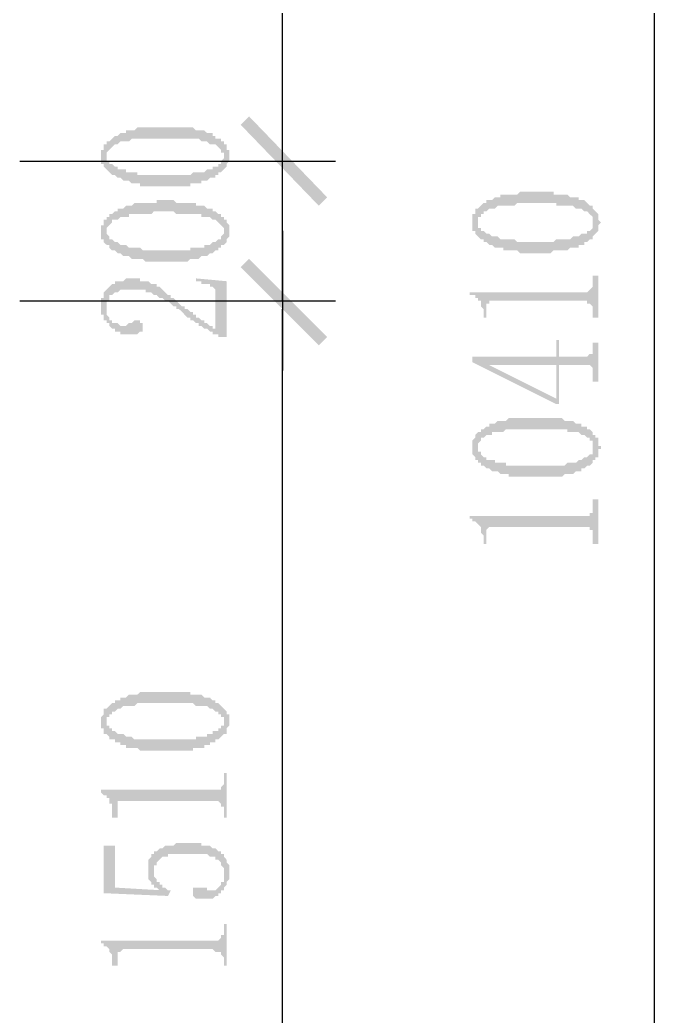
# Model space of a CAD drawing. Header units: inches. Extents: x 11 to 286, y 6 to 196.
# Drawn here: x 193.48 to 203.09, y 99.03 to 114.12 of the extents above; entities that cross this region are included whole.
import ezdxf

# ---------------------------------------------------------------- set-up
doc = ezdxf.new("R2010")
doc.units = ezdxf.units.IN
doc.header["$MEASUREMENT"] = 0
doc.layers.add('PDF_几何图形', color=7, linetype='Continuous')
doc.layers.add('PDF_实体填充', color=7, linetype='Continuous', true_color=0xffffff)

msp = doc.modelspace()

# ---------------------------------------------------------------- hatches: boundary and pattern name
at = {"layer": 'PDF_实体填充', "transparency": 33554559}
h = msp.add_hatch(color=7, dxfattribs=at)
h.paths.add_polyline_path([(198.007, 111.308), (198.134, 111.435), (196.822, 112.536)], flags=0)
h.paths.add_polyline_path([(198.134, 111.435), (196.822, 112.536), (196.949, 112.663), (198.134, 111.435)], flags=0)
h = msp.add_hatch(color=7, dxfattribs=at)
h.paths.add_polyline_path([(198.007, 111.308), (198.134, 111.435), (196.822, 112.536)], flags=0)
h.paths.add_polyline_path([(198.134, 111.435), (196.822, 112.536), (196.949, 112.663), (198.134, 111.435)], flags=0)
h = msp.add_hatch(color=7, dxfattribs=at)
h.paths.add_polyline_path([(194.79, 112.07), (194.79, 112.028), (194.79, 112.028), (194.79, 111.986), (194.832, 111.986), (194.832, 111.986), (194.832, 111.943), (194.874, 111.943), (194.874, 111.943), (194.917, 111.901), (194.917, 111.901), (194.959, 111.901), (194.959, 111.859), (195.001, 111.859), (195.044, 111.859), (195.044, 111.859), (195.086, 111.859), (195.086, 111.816), (195.128, 111.816), (195.128, 111.816), (195.171, 111.816), (195.171, 111.816), (195.213, 111.816), (195.255, 111.816), (195.255, 111.774), (195.298, 111.774), (195.34, 111.774), (195.34, 111.774), (195.382, 111.774), (195.425, 111.774), (195.425, 111.774), (195.467, 111.774), (195.509, 111.774), (195.552, 111.774), (195.552, 111.774), (195.594, 111.774), (195.636, 111.774), (195.679, 111.774), (195.679, 111.774), (195.721, 111.774), (195.763, 111.774), (195.763, 111.774), (195.806, 111.774), (195.848, 111.774), (195.89, 111.774), (195.89, 111.774), (195.933, 111.774), (195.975, 111.774), (195.975, 111.774), (196.017, 111.774), (196.06, 111.774), (196.06, 111.774), (196.102, 111.816), (196.144, 111.816), (196.144, 111.816), (196.187, 111.816), (196.187, 111.816), (196.229, 111.816), (196.271, 111.816), (196.271, 111.816), (196.314, 111.859), (196.314, 111.859), (196.314, 111.859), (196.356, 111.859), (196.398, 111.859), (196.398, 111.901), (196.441, 111.901), (196.483, 111.901), (196.483, 111.943), (196.525, 111.943), (196.525, 111.943), (196.525, 111.986), (196.525, 111.986), (196.568, 112.028), (196.568, 112.028), (196.568, 112.028), (196.568, 112.07), (196.568, 112.07), (196.568, 112.113), (196.568, 112.113), (196.525, 112.113), (196.525, 112.155), (196.525, 112.155), (196.483, 112.197), (196.483, 112.197), (196.483, 112.197), (196.441, 112.24), (196.398, 112.24), (196.398, 112.24), (196.356, 112.24), (196.314, 112.282), (196.314, 112.282), (196.271, 112.282), (196.271, 112.282), (196.229, 112.282), (196.229, 112.282), (196.187, 112.324), (196.187, 112.324), (196.144, 112.324), (196.102, 112.324), (196.102, 112.324), (196.06, 112.324), (196.06, 112.324), (196.017, 112.324), (195.975, 112.324), (195.933, 112.324), (195.933, 112.324), (195.89, 112.324), (195.848, 112.324), (195.806, 112.324), (195.806, 112.324), (195.763, 112.324), (195.721, 112.324), (195.679, 112.324), (195.679, 112.324), (195.636, 112.324), (195.594, 112.324), (195.552, 112.324), (195.552, 112.324), (195.509, 112.324), (195.467, 112.324), (195.425, 112.324), (195.425, 112.324), (195.382, 112.324), (195.34, 112.324), (195.34, 112.324), (195.298, 112.324), (195.255, 112.324), (195.255, 112.324), (195.213, 112.324), (195.213, 112.324), (195.171, 112.324), (195.128, 112.282), (195.128, 112.282), (195.086, 112.282), (195.086, 112.282), (195.044, 112.282), (195.044, 112.282), (195.044, 112.282), (195.001, 112.282), (194.959, 112.24), (194.959, 112.24), (194.917, 112.24), (194.874, 112.197), (194.874, 112.197), (194.874, 112.197), (194.832, 112.155), (194.832, 112.155), (194.832, 112.155), (194.79, 112.113), (194.79, 112.113), (194.79, 112.07), (194.79, 112.07), (194.79, 112.07), (194.79, 112.07)], flags=0)
h.paths.add_polyline_path([(196.652, 112.07), (196.652, 112.028), (196.652, 112.028), (196.652, 111.986), (196.652, 111.986), (196.61, 111.943), (196.61, 111.943), (196.61, 111.901), (196.61, 111.901), (196.61, 111.901), (196.568, 111.859), (196.568, 111.859), (196.525, 111.816), (196.525, 111.816), (196.483, 111.816), (196.483, 111.774), (196.441, 111.774), (196.441, 111.732), (196.398, 111.732), (196.398, 111.732), (196.356, 111.732), (196.356, 111.732), (196.314, 111.689), (196.314, 111.689), (196.271, 111.689), (196.271, 111.689), (196.229, 111.689), (196.229, 111.647), (196.187, 111.647), (196.187, 111.647), (196.144, 111.647), (196.102, 111.647), (196.102, 111.647), (196.06, 111.647), (196.06, 111.605), (196.017, 111.605), (195.975, 111.605), (195.975, 111.605), (195.933, 111.605), (195.89, 111.605), (195.848, 111.605), (195.848, 111.605), (195.806, 111.605), (195.763, 111.605), (195.721, 111.605), (195.679, 111.605), (195.679, 111.605), (195.636, 111.605), (195.594, 111.605), (195.594, 111.605), (195.552, 111.605), (195.509, 111.605), (195.467, 111.605), (195.467, 111.605), (195.425, 111.605), (195.382, 111.605), (195.382, 111.605), (195.34, 111.605), (195.298, 111.605), (195.298, 111.647), (195.255, 111.647), (195.213, 111.647), (195.213, 111.647), (195.171, 111.647), (195.171, 111.647), (195.128, 111.689), (195.086, 111.689), (195.086, 111.689), (195.044, 111.689), (195.044, 111.689), (195.001, 111.732), (195.001, 111.732), (194.959, 111.732), (194.959, 111.732), (194.917, 111.774), (194.917, 111.774), (194.874, 111.774), (194.832, 111.816), (194.832, 111.816), (194.832, 111.816), (194.79, 111.859), (194.79, 111.859), (194.747, 111.901), (194.747, 111.901), (194.747, 111.901), (194.747, 111.943), (194.705, 111.943), (194.705, 111.986), (194.705, 111.986), (194.705, 112.028), (194.705, 112.028), (194.705, 112.07), (194.705, 112.07), (194.705, 112.113), (194.705, 112.113), (194.705, 112.155), (194.747, 112.155), (194.747, 112.197), (194.747, 112.197), (194.747, 112.197), (194.747, 112.24), (194.79, 112.24), (194.79, 112.282), (194.832, 112.282), (194.832, 112.282), (194.874, 112.324), (194.874, 112.324), (194.917, 112.367), (194.917, 112.367), (194.959, 112.367), (194.959, 112.367), (195.001, 112.409), (195.001, 112.409), (195.044, 112.409), (195.044, 112.409), (195.086, 112.409), (195.086, 112.451), (195.128, 112.451), (195.128, 112.451), (195.171, 112.451), (195.171, 112.451), (195.213, 112.451), (195.255, 112.494), (195.255, 112.494), (195.298, 112.494), (195.34, 112.494), (195.34, 112.494), (195.382, 112.494), (195.425, 112.494), (195.425, 112.494), (195.467, 112.494), (195.509, 112.494), (195.552, 112.494), (195.552, 112.494), (195.594, 112.494), (195.636, 112.494), (195.679, 112.494), (195.679, 112.494), (195.721, 112.494), (195.721, 112.494), (195.763, 112.494), (195.806, 112.494), (195.848, 112.494), (195.89, 112.494), (195.89, 112.494), (195.933, 112.494), (195.975, 112.494), (195.975, 112.494), (196.017, 112.494), (196.06, 112.494), (196.06, 112.494), (196.102, 112.494), (196.144, 112.451), (196.144, 112.451), (196.187, 112.451), (196.187, 112.451), (196.229, 112.451), (196.271, 112.451), (196.271, 112.451), (196.314, 112.409), (196.314, 112.409), (196.356, 112.409), (196.356, 112.409), (196.398, 112.409), (196.398, 112.367), (196.398, 112.367), (196.441, 112.367), (196.441, 112.324), (196.483, 112.324), (196.525, 112.324), (196.525, 112.282), (196.525, 112.282), (196.568, 112.282), (196.568, 112.24), (196.61, 112.24), (196.61, 112.197), (196.61, 112.197), (196.61, 112.155), (196.652, 112.155), (196.652, 112.155), (196.652, 112.113), (196.652, 112.113), (196.652, 112.07), (196.652, 112.07), (196.652, 112.07), (196.652, 112.07)], flags=0)
h = msp.add_hatch(color=7, dxfattribs=at)
h.paths.add_polyline_path([(194.79, 110.927), (194.79, 110.885), (194.79, 110.885), (194.79, 110.885), (194.832, 110.843), (194.832, 110.843), (194.832, 110.8), (194.874, 110.8), (194.874, 110.8), (194.917, 110.758), (194.917, 110.758), (194.959, 110.758), (194.959, 110.758), (195.001, 110.716), (195.044, 110.716), (195.044, 110.716), (195.086, 110.716), (195.086, 110.716), (195.128, 110.673), (195.128, 110.673), (195.171, 110.673), (195.171, 110.673), (195.213, 110.673), (195.255, 110.673), (195.255, 110.673), (195.298, 110.673), (195.34, 110.631), (195.34, 110.631), (195.382, 110.631), (195.425, 110.631), (195.425, 110.631), (195.467, 110.631), (195.509, 110.631), (195.552, 110.631), (195.552, 110.631), (195.594, 110.631), (195.636, 110.631), (195.679, 110.631), (195.679, 110.631), (195.721, 110.631), (195.763, 110.631), (195.763, 110.631), (195.806, 110.631), (195.848, 110.631), (195.89, 110.631), (195.89, 110.631), (195.933, 110.631), (195.975, 110.631), (195.975, 110.631), (196.017, 110.631), (196.06, 110.631), (196.06, 110.673), (196.102, 110.673), (196.144, 110.673), (196.144, 110.673), (196.187, 110.673), (196.187, 110.673), (196.229, 110.673), (196.271, 110.673), (196.271, 110.716), (196.314, 110.716), (196.314, 110.716), (196.314, 110.716), (196.356, 110.716), (196.398, 110.758), (196.398, 110.758), (196.441, 110.758), (196.483, 110.8), (196.483, 110.8), (196.525, 110.8), (196.525, 110.843), (196.525, 110.843), (196.525, 110.843), (196.568, 110.885), (196.568, 110.885), (196.568, 110.927), (196.568, 110.927), (196.568, 110.927), (196.568, 110.97), (196.568, 110.97), (196.525, 111.012), (196.525, 111.012), (196.525, 111.012), (196.483, 111.054), (196.483, 111.054), (196.483, 111.054), (196.441, 111.097), (196.398, 111.097), (196.398, 111.097), (196.356, 111.139), (196.314, 111.139), (196.314, 111.139), (196.271, 111.139), (196.271, 111.139), (196.229, 111.139), (196.229, 111.181), (196.187, 111.181), (196.187, 111.181), (196.144, 111.181), (196.102, 111.181), (196.102, 111.181), (196.06, 111.181), (196.06, 111.181), (196.017, 111.181), (195.975, 111.181), (195.933, 111.181), (195.933, 111.181), (195.89, 111.181), (195.848, 111.181), (195.806, 111.224), (195.806, 111.224), (195.763, 111.224), (195.721, 111.224), (195.679, 111.224), (195.679, 111.224), (195.636, 111.224), (195.594, 111.224), (195.552, 111.224), (195.552, 111.224), (195.509, 111.224), (195.467, 111.181), (195.425, 111.181), (195.425, 111.181), (195.382, 111.181), (195.34, 111.181), (195.34, 111.181), (195.298, 111.181), (195.255, 111.181), (195.255, 111.181), (195.213, 111.181), (195.213, 111.181), (195.171, 111.181), (195.128, 111.181), (195.128, 111.139), (195.086, 111.139), (195.086, 111.139), (195.044, 111.139), (195.044, 111.139), (195.044, 111.139), (195.001, 111.139), (194.959, 111.097), (194.959, 111.097), (194.917, 111.097), (194.874, 111.097), (194.874, 111.054), (194.874, 111.054), (194.832, 111.012), (194.832, 111.012), (194.832, 111.012), (194.79, 110.97), (194.79, 110.97), (194.79, 110.927), (194.79, 110.927), (194.79, 110.927), (194.79, 110.927)], flags=0)
h.paths.add_polyline_path([(196.652, 110.927), (196.652, 110.885), (196.652, 110.885), (196.652, 110.843), (196.652, 110.843), (196.61, 110.8), (196.61, 110.8), (196.61, 110.8), (196.61, 110.758), (196.61, 110.758), (196.568, 110.716), (196.568, 110.716), (196.525, 110.716), (196.525, 110.673), (196.483, 110.673), (196.483, 110.631), (196.441, 110.631), (196.441, 110.631), (196.398, 110.589), (196.398, 110.589), (196.356, 110.589), (196.356, 110.589), (196.314, 110.546), (196.314, 110.546), (196.271, 110.546), (196.271, 110.546), (196.229, 110.546), (196.229, 110.546), (196.187, 110.504), (196.187, 110.504), (196.144, 110.504), (196.102, 110.504), (196.102, 110.504), (196.06, 110.504), (196.06, 110.504), (196.017, 110.462), (195.975, 110.462), (195.975, 110.462), (195.933, 110.462), (195.89, 110.462), (195.848, 110.462), (195.848, 110.462), (195.806, 110.462), (195.763, 110.462), (195.721, 110.462), (195.679, 110.462), (195.679, 110.462), (195.636, 110.462), (195.594, 110.462), (195.594, 110.462), (195.552, 110.462), (195.509, 110.462), (195.467, 110.462), (195.467, 110.462), (195.425, 110.462), (195.382, 110.462), (195.382, 110.462), (195.34, 110.504), (195.298, 110.504), (195.298, 110.504), (195.255, 110.504), (195.213, 110.504), (195.213, 110.504), (195.171, 110.504), (195.171, 110.504), (195.128, 110.546), (195.086, 110.546), (195.086, 110.546), (195.044, 110.546), (195.044, 110.546), (195.001, 110.589), (195.001, 110.589), (194.959, 110.589), (194.959, 110.589), (194.917, 110.631), (194.917, 110.631), (194.874, 110.631), (194.832, 110.673), (194.832, 110.673), (194.832, 110.716), (194.79, 110.716), (194.79, 110.716), (194.747, 110.758), (194.747, 110.758), (194.747, 110.8), (194.747, 110.8), (194.705, 110.8), (194.705, 110.843), (194.705, 110.843), (194.705, 110.885), (194.705, 110.885), (194.705, 110.927), (194.705, 110.927), (194.705, 110.97), (194.705, 110.97), (194.705, 111.012), (194.747, 111.012), (194.747, 111.054), (194.747, 111.054), (194.747, 111.097), (194.747, 111.097), (194.79, 111.097), (194.79, 111.139), (194.832, 111.139), (194.832, 111.181), (194.874, 111.181), (194.874, 111.181), (194.917, 111.224), (194.917, 111.224), (194.959, 111.224), (194.959, 111.266), (195.001, 111.266), (195.001, 111.266), (195.044, 111.266), (195.044, 111.266), (195.086, 111.308), (195.086, 111.308), (195.128, 111.308), (195.128, 111.308), (195.171, 111.308), (195.171, 111.308), (195.213, 111.351), (195.255, 111.351), (195.255, 111.351), (195.298, 111.351), (195.34, 111.351), (195.34, 111.351), (195.382, 111.351), (195.425, 111.351), (195.425, 111.351), (195.467, 111.351), (195.509, 111.351), (195.552, 111.351), (195.552, 111.393), (195.594, 111.393), (195.636, 111.393), (195.679, 111.393), (195.679, 111.393), (195.721, 111.393), (195.721, 111.393), (195.763, 111.393), (195.806, 111.393), (195.848, 111.351), (195.89, 111.351), (195.89, 111.351), (195.933, 111.351), (195.975, 111.351), (195.975, 111.351), (196.017, 111.351), (196.06, 111.351), (196.06, 111.351), (196.102, 111.351), (196.144, 111.351), (196.144, 111.308), (196.187, 111.308), (196.187, 111.308), (196.229, 111.308), (196.271, 111.308), (196.271, 111.308), (196.314, 111.266), (196.314, 111.266), (196.356, 111.266), (196.356, 111.266), (196.398, 111.266), (196.398, 111.266), (196.398, 111.224), (196.441, 111.224), (196.441, 111.224), (196.483, 111.181), (196.525, 111.181), (196.525, 111.139), (196.525, 111.139), (196.568, 111.139), (196.568, 111.097), (196.61, 111.097), (196.61, 111.054), (196.61, 111.054), (196.61, 111.054), (196.652, 111.012), (196.652, 111.012), (196.652, 110.97), (196.652, 110.97), (196.652, 110.927), (196.652, 110.927), (196.652, 110.927), (196.652, 110.927)], flags=0)
h = msp.add_hatch(color=7, dxfattribs=at)
h.paths.add_polyline_path([(200.42, 111.054), (200.42, 111.054), (200.42, 111.012), (200.42, 111.012), (200.42, 110.97), (200.462, 110.97), (200.462, 110.97), (200.462, 110.927), (200.505, 110.927), (200.505, 110.927), (200.547, 110.885), (200.547, 110.885), (200.589, 110.885), (200.632, 110.843), (200.632, 110.843), (200.674, 110.843), (200.674, 110.843), (200.716, 110.843), (200.716, 110.843), (200.759, 110.8), (200.759, 110.8), (200.801, 110.8), (200.843, 110.8), (200.843, 110.8), (200.886, 110.8), (200.928, 110.8), (200.928, 110.8), (200.97, 110.8), (201.013, 110.758), (201.013, 110.758), (201.055, 110.758), (201.097, 110.758), (201.097, 110.758), (201.14, 110.758), (201.182, 110.758), (201.224, 110.758), (201.224, 110.758), (201.267, 110.758), (201.267, 110.758), (201.309, 110.758), (201.351, 110.758), (201.394, 110.758), (201.436, 110.758), (201.436, 110.758), (201.478, 110.758), (201.521, 110.758), (201.563, 110.758), (201.563, 110.758), (201.605, 110.8), (201.648, 110.8), (201.648, 110.8), (201.69, 110.8), (201.732, 110.8), (201.732, 110.8), (201.775, 110.8), (201.775, 110.8), (201.817, 110.8), (201.859, 110.843), (201.859, 110.843), (201.902, 110.843), (201.902, 110.843), (201.944, 110.843), (201.944, 110.843), (201.986, 110.885), (201.986, 110.885), (202.029, 110.885), (202.071, 110.885), (202.071, 110.927), (202.113, 110.927), (202.113, 110.927), (202.156, 110.97), (202.156, 110.97), (202.156, 111.012), (202.156, 111.012), (202.156, 111.012), (202.156, 111.054), (202.156, 111.054), (202.156, 111.097), (202.156, 111.097), (202.156, 111.097), (202.156, 111.139), (202.156, 111.139), (202.113, 111.181), (202.113, 111.181), (202.113, 111.181), (202.071, 111.224), (202.071, 111.224), (202.029, 111.224), (201.986, 111.266), (201.986, 111.266), (201.944, 111.266), (201.902, 111.266), (201.902, 111.266), (201.859, 111.308), (201.859, 111.308), (201.817, 111.308), (201.817, 111.308), (201.775, 111.308), (201.775, 111.308), (201.732, 111.308), (201.69, 111.308), (201.69, 111.308), (201.648, 111.308), (201.605, 111.308), (201.605, 111.351), (201.563, 111.351), (201.521, 111.351), (201.521, 111.351), (201.478, 111.351), (201.436, 111.351), (201.394, 111.351), (201.394, 111.351), (201.351, 111.351), (201.309, 111.351), (201.267, 111.351), (201.267, 111.351), (201.224, 111.351), (201.182, 111.351), (201.14, 111.351), (201.14, 111.351), (201.097, 111.351), (201.055, 111.351), (201.013, 111.351), (201.013, 111.351), (200.97, 111.308), (200.928, 111.308), (200.928, 111.308), (200.886, 111.308), (200.843, 111.308), (200.843, 111.308), (200.801, 111.308), (200.801, 111.308), (200.759, 111.308), (200.716, 111.308), (200.716, 111.308), (200.674, 111.266), (200.674, 111.266), (200.632, 111.266), (200.632, 111.266), (200.632, 111.266), (200.589, 111.266), (200.547, 111.224), (200.547, 111.224), (200.505, 111.224), (200.505, 111.181), (200.462, 111.181), (200.462, 111.181), (200.462, 111.139), (200.42, 111.139), (200.42, 111.097), (200.42, 111.097), (200.42, 111.097), (200.42, 111.054), (200.42, 111.054), (200.42, 111.054)], flags=0)
h.paths.add_polyline_path([(202.283, 111.054), (202.283, 111.054), (202.24, 111.012), (202.24, 111.012), (202.24, 110.97), (202.24, 110.97), (202.24, 110.927), (202.24, 110.927), (202.198, 110.885), (202.198, 110.885), (202.198, 110.885), (202.156, 110.843), (202.156, 110.843), (202.156, 110.8), (202.113, 110.8), (202.113, 110.8), (202.071, 110.758), (202.029, 110.758), (202.029, 110.716), (202.029, 110.716), (201.986, 110.716), (201.986, 110.716), (201.944, 110.716), (201.944, 110.673), (201.902, 110.673), (201.902, 110.673), (201.859, 110.673), (201.817, 110.673), (201.817, 110.673), (201.775, 110.631), (201.775, 110.631), (201.732, 110.631), (201.69, 110.631), (201.69, 110.631), (201.648, 110.631), (201.648, 110.631), (201.605, 110.631), (201.563, 110.631), (201.521, 110.589), (201.521, 110.589), (201.478, 110.589), (201.436, 110.589), (201.394, 110.589), (201.394, 110.589), (201.351, 110.589), (201.309, 110.589), (201.267, 110.589), (201.267, 110.589), (201.224, 110.589), (201.182, 110.589), (201.14, 110.589), (201.14, 110.589), (201.097, 110.589), (201.055, 110.589), (201.055, 110.589), (201.013, 110.631), (200.97, 110.631), (200.97, 110.631), (200.928, 110.631), (200.886, 110.631), (200.886, 110.631), (200.843, 110.631), (200.801, 110.631), (200.801, 110.673), (200.759, 110.673), (200.759, 110.673), (200.716, 110.673), (200.674, 110.673), (200.674, 110.673), (200.632, 110.716), (200.632, 110.716), (200.589, 110.716), (200.589, 110.716), (200.547, 110.758), (200.547, 110.758), (200.505, 110.758), (200.505, 110.8), (200.462, 110.8), (200.462, 110.8), (200.42, 110.843), (200.42, 110.843), (200.378, 110.885), (200.378, 110.885), (200.378, 110.885), (200.378, 110.927), (200.335, 110.927), (200.335, 110.97), (200.335, 110.97), (200.335, 111.012), (200.335, 111.012), (200.335, 111.054), (200.335, 111.054), (200.335, 111.097), (200.335, 111.097), (200.335, 111.139), (200.335, 111.139), (200.335, 111.139), (200.335, 111.181), (200.378, 111.181), (200.378, 111.224), (200.378, 111.224), (200.378, 111.266), (200.42, 111.266), (200.42, 111.266), (200.462, 111.308), (200.462, 111.308), (200.505, 111.351), (200.505, 111.351), (200.547, 111.351), (200.547, 111.393), (200.589, 111.393), (200.589, 111.393), (200.632, 111.393), (200.632, 111.393), (200.674, 111.435), (200.674, 111.435), (200.716, 111.435), (200.716, 111.435), (200.759, 111.435), (200.759, 111.478), (200.801, 111.478), (200.843, 111.478), (200.843, 111.478), (200.886, 111.478), (200.928, 111.478), (200.928, 111.478), (200.97, 111.478), (201.013, 111.478), (201.013, 111.478), (201.055, 111.52), (201.097, 111.52), (201.097, 111.52), (201.14, 111.52), (201.182, 111.52), (201.224, 111.52), (201.267, 111.52), (201.267, 111.52), (201.267, 111.52), (201.309, 111.52), (201.351, 111.52), (201.394, 111.52), (201.436, 111.52), (201.436, 111.52), (201.478, 111.52), (201.521, 111.52), (201.563, 111.52), (201.563, 111.478), (201.605, 111.478), (201.648, 111.478), (201.648, 111.478), (201.69, 111.478), (201.732, 111.478), (201.732, 111.478), (201.775, 111.478), (201.775, 111.478), (201.817, 111.435), (201.859, 111.435), (201.859, 111.435), (201.902, 111.435), (201.902, 111.435), (201.944, 111.435), (201.944, 111.393), (201.986, 111.393), (201.986, 111.393), (201.986, 111.393), (202.029, 111.393), (202.071, 111.351), (202.071, 111.351), (202.113, 111.308), (202.113, 111.308), (202.156, 111.308), (202.156, 111.266), (202.156, 111.266), (202.198, 111.224), (202.198, 111.224), (202.198, 111.224), (202.24, 111.181), (202.24, 111.181), (202.24, 111.139), (202.24, 111.139), (202.24, 111.097), (202.24, 111.097), (202.283, 111.054), (202.283, 111.054), (202.283, 111.054), (202.283, 111.054)], flags=0)
h = msp.add_hatch(color=7, dxfattribs=at)
h.paths.add_polyline_path([(196.949, 110.504), (196.822, 110.377), (198.134, 109.319)], flags=0)
h.paths.add_polyline_path([(196.822, 110.377), (198.134, 109.319), (198.007, 109.192), (196.822, 110.377)], flags=0)
h = msp.add_hatch(color=7, dxfattribs=at)
h.paths.add_polyline_path([(196.949, 110.504), (196.822, 110.377), (198.134, 109.319)], flags=0)
h.paths.add_polyline_path([(196.822, 110.377), (198.134, 109.319), (198.007, 109.192), (196.822, 110.377)], flags=0)
for points in [[(195.213, 110.038), (195.171, 110.038), (195.128, 110.038), (195.086, 110.038), (195.044, 110.038), (195.001, 110.038), (194.959, 109.996), (194.917, 109.996), (194.874, 109.954), (194.832, 109.954), (194.832, 109.911), (194.832, 109.869), (194.79, 109.869), (194.79, 109.827), (194.79, 109.784), (194.79, 109.742), (194.79, 109.7), (194.79, 109.657), (194.832, 109.615), (194.832, 109.573), (194.874, 109.573), (194.874, 109.53), (194.917, 109.53), (194.959, 109.53), (195.001, 109.488), (195.044, 109.488), (195.086, 109.488), (195.128, 109.53), (195.171, 109.53), (195.213, 109.573), (195.255, 109.573), (195.298, 109.573), (195.298, 109.53), (195.34, 109.53), (195.34, 109.488), (195.34, 109.446), (195.34, 109.403), (195.298, 109.403), (195.255, 109.361), (195.213, 109.361), (195.171, 109.361), (195.128, 109.361), (195.086, 109.361), (195.044, 109.361), (195.001, 109.361), (195.001, 109.403), (194.959, 109.403), (194.917, 109.403), (194.917, 109.446), (194.874, 109.446), (194.832, 109.488), (194.832, 109.53), (194.79, 109.53), (194.79, 109.573), (194.747, 109.573), (194.747, 109.615), (194.747, 109.657), (194.705, 109.657), (194.705, 109.7), (194.705, 109.742), (194.705, 109.784), (194.705, 109.827), (194.705, 109.869), (194.705, 109.911), (194.747, 109.911), (194.747, 109.954), (194.747, 109.996), (194.79, 110.038), (194.832, 110.081), (194.874, 110.123), (194.917, 110.123), (194.917, 110.165), (194.959, 110.165), (195.001, 110.165), (195.044, 110.165), (195.086, 110.208), (195.128, 110.208), (195.171, 110.208), (195.213, 110.208), (195.255, 110.208), (195.298, 110.208), (195.298, 110.165), (195.34, 110.165), (195.382, 110.165), (195.425, 110.165), (195.467, 110.123), (195.509, 110.123), (195.552, 110.123), (195.552, 110.081), (195.594, 110.081), (195.636, 110.038), (195.679, 109.996), (195.721, 109.954), (195.763, 109.954), (195.763, 109.911), (195.806, 109.911), (195.848, 109.869), (195.89, 109.827), (195.933, 109.784), (195.975, 109.784), (195.975, 109.742), (196.017, 109.742), (196.06, 109.7), (196.102, 109.7), (196.102, 109.657), (196.144, 109.657), (196.144, 109.615), (196.187, 109.615), (196.229, 109.573), (196.271, 109.573), (196.271, 109.53), (196.314, 109.53), (196.356, 109.488), (196.398, 109.488), (196.398, 109.446), (196.441, 109.446), (196.441, 109.954), (196.441, 109.996), (196.441, 110.038), (196.398, 110.081), (196.356, 110.081), (196.356, 110.123), (196.314, 110.123), (196.271, 110.123), (196.229, 110.123), (196.229, 110.165), (196.187, 110.165), (196.144, 110.165), (196.144, 110.208), (196.61, 110.165), (196.61, 109.319), (196.483, 109.319), (196.483, 109.361), (196.441, 109.361), (196.398, 109.361), (196.398, 109.403), (196.356, 109.403), (196.314, 109.446), (196.271, 109.446), (196.229, 109.488), (196.187, 109.488), (196.187, 109.53), (196.144, 109.53), (196.102, 109.573), (196.06, 109.573), (196.06, 109.615), (196.017, 109.615), (195.975, 109.657), (195.933, 109.7), (195.89, 109.742), (195.848, 109.742), (195.848, 109.784), (195.806, 109.784), (195.763, 109.827), (195.721, 109.869), (195.679, 109.869), (195.636, 109.911), (195.594, 109.911), (195.552, 109.954), (195.509, 109.954), (195.467, 109.996), (195.425, 109.996), (195.382, 109.996), (195.382, 110.038), (195.34, 110.038), (195.298, 110.038), (195.255, 110.038)], [(200.293, 109.996), (201.986, 109.996), (202.029, 109.996), (202.071, 109.996), (202.113, 110.038), (202.156, 110.081), (202.156, 110.123), (202.156, 110.165), (202.156, 110.25), (202.24, 110.25), (202.24, 109.615), (202.156, 109.615), (202.156, 109.7), (202.156, 109.742), (202.156, 109.784), (202.113, 109.827), (202.071, 109.827), (202.071, 109.869), (202.029, 109.869), (201.986, 109.869), (200.674, 109.869), (200.632, 109.869), (200.589, 109.869), (200.589, 109.827), (200.547, 109.827), (200.547, 109.784), (200.547, 109.615), (200.505, 109.615), (200.505, 109.7), (200.505, 109.742), (200.462, 109.784), (200.462, 109.827), (200.462, 109.869), (200.42, 109.869), (200.42, 109.911), (200.378, 109.911), (200.378, 109.954), (200.335, 109.954), (200.293, 109.954)], [(200.293, 106.609), (201.986, 106.609), (202.029, 106.609), (202.071, 106.609), (202.113, 106.609), (202.113, 106.652), (202.156, 106.652), (202.156, 106.694), (202.156, 106.736), (202.156, 106.779), (202.156, 106.863), (202.24, 106.863), (202.24, 106.186), (202.156, 106.186), (202.156, 106.271), (202.156, 106.313), (202.156, 106.355), (202.156, 106.398), (202.113, 106.398), (202.113, 106.44), (202.071, 106.44), (202.029, 106.44), (201.986, 106.44), (200.674, 106.44), (200.632, 106.44), (200.589, 106.44), (200.547, 106.398), (200.547, 106.355), (200.547, 106.186), (200.505, 106.186), (200.505, 106.271), (200.505, 106.313), (200.462, 106.355), (200.462, 106.398), (200.462, 106.44), (200.42, 106.482), (200.378, 106.525), (200.335, 106.525), (200.335, 106.567), (200.293, 106.567)], [(194.705, 102.461), (196.398, 102.461), (196.441, 102.461), (196.483, 102.461), (196.525, 102.461), (196.525, 102.503), (196.568, 102.545), (196.568, 102.588), (196.568, 102.63), (196.568, 102.715), (196.61, 102.715), (196.61, 102.037), (196.568, 102.037), (196.568, 102.122), (196.568, 102.164), (196.568, 102.207), (196.525, 102.207), (196.525, 102.249), (196.483, 102.291), (196.441, 102.291), (196.398, 102.291), (195.044, 102.291), (195.001, 102.291), (194.959, 102.291), (194.959, 102.249), (194.959, 102.207), (194.959, 102.037), (194.874, 102.037), (194.874, 102.122), (194.874, 102.164), (194.874, 102.207), (194.874, 102.249), (194.832, 102.249), (194.832, 102.291), (194.832, 102.334), (194.79, 102.334), (194.79, 102.376), (194.747, 102.376), (194.705, 102.418)], [(195.425, 101.275), (195.425, 101.318), (195.425, 101.36), (195.425, 101.402), (195.467, 101.445), (195.467, 101.487), (195.509, 101.487), (195.509, 101.529), (195.552, 101.529), (195.594, 101.572), (195.636, 101.572), (195.679, 101.614), (195.721, 101.614), (195.763, 101.614), (195.806, 101.614), (195.848, 101.656), (195.89, 101.656), (195.933, 101.656), (195.975, 101.656), (196.017, 101.656), (196.06, 101.656), (196.102, 101.656), (196.144, 101.656), (196.187, 101.656), (196.229, 101.656), (196.229, 101.614), (196.271, 101.614), (196.314, 101.614), (196.356, 101.614), (196.398, 101.572), (196.441, 101.572), (196.483, 101.529), (196.525, 101.529), (196.525, 101.487), (196.568, 101.487), (196.568, 101.445), (196.61, 101.402), (196.61, 101.36), (196.652, 101.318), (196.652, 101.275), (196.652, 101.233), (196.652, 101.191), (196.652, 101.148), (196.652, 101.106), (196.61, 101.064), (196.61, 101.021), (196.568, 100.979), (196.568, 100.937), (196.525, 100.937), (196.525, 100.894), (196.483, 100.894), (196.483, 100.852), (196.441, 100.852), (196.398, 100.81), (196.356, 100.81), (196.314, 100.81), (196.271, 100.81), (196.229, 100.81), (196.187, 100.81), (196.144, 100.81), (196.102, 100.852), (196.102, 100.894), (196.102, 100.937), (196.102, 100.979), (196.144, 100.979), (196.187, 100.979), (196.229, 100.979), (196.271, 100.979), (196.314, 100.979), (196.314, 100.937), (196.356, 100.937), (196.398, 100.937), (196.441, 100.937), (196.483, 100.979), (196.525, 101.021), (196.525, 101.064), (196.568, 101.064), (196.568, 101.106), (196.568, 101.148), (196.568, 101.191), (196.568, 101.233), (196.568, 101.275), (196.525, 101.318), (196.525, 101.36), (196.483, 101.402), (196.441, 101.402), (196.441, 101.445), (196.398, 101.445), (196.356, 101.445), (196.314, 101.487), (196.271, 101.487), (196.229, 101.487), (196.187, 101.487), (196.144, 101.487), (196.102, 101.487), (196.06, 101.487), (196.017, 101.487), (195.975, 101.487), (195.933, 101.487), (195.89, 101.487), (195.848, 101.487), (195.806, 101.487), (195.763, 101.487), (195.721, 101.487), (195.721, 101.445), (195.679, 101.445), (195.636, 101.445), (195.594, 101.402), (195.552, 101.36), (195.552, 101.318), (195.509, 101.318), (195.509, 101.275), (195.509, 101.233), (195.509, 101.191), (195.509, 101.148), (195.552, 101.106), (195.552, 101.064), (195.594, 101.064), (195.594, 101.021), (195.636, 101.021), (195.636, 100.979), (195.679, 100.979), (195.721, 100.937), (195.763, 100.937), (195.721, 100.852), (194.747, 100.894), (194.747, 101.614), (194.917, 101.614), (194.917, 100.979), (195.636, 100.937), (195.594, 100.937), (195.552, 100.979), (195.509, 100.979), (195.509, 101.021), (195.467, 101.021), (195.467, 101.064), (195.425, 101.106), (195.425, 101.148), (195.425, 101.191), (195.425, 101.233)], [(194.705, 100.175), (196.398, 100.175), (196.441, 100.175), (196.483, 100.175), (196.525, 100.217), (196.525, 100.259), (196.568, 100.259), (196.568, 100.302), (196.568, 100.344), (196.568, 100.429), (196.61, 100.429), (196.61, 99.794), (196.568, 99.794), (196.568, 99.878), (196.568, 99.921), (196.525, 99.963), (196.525, 100.005), (196.483, 100.005), (196.441, 100.005), (196.398, 100.048), (195.044, 100.048), (195.001, 100.005), (194.959, 100.005), (194.959, 99.963), (194.959, 99.921), (194.959, 99.794), (194.874, 99.794), (194.874, 99.878), (194.874, 99.921), (194.874, 99.963), (194.832, 100.005), (194.832, 100.048), (194.79, 100.09), (194.747, 100.09), (194.747, 100.132), (194.705, 100.132)]]:
    msp.add_hatch(color=7, dxfattribs=at).paths.add_polyline_path(points, flags=0)
h = msp.add_hatch(color=7, dxfattribs=at)
h.paths.add_polyline_path([(202.029, 109.022), (202.071, 109.022), (202.071, 109.022), (202.113, 109.065), (202.113, 109.065), (202.156, 109.065), (202.156, 109.107), (202.156, 109.107), (202.156, 109.107), (202.156, 109.149), (202.156, 109.149), (202.156, 109.234), (202.24, 109.234), (202.24, 108.641), (202.156, 108.641), (202.156, 108.768), (202.156, 108.768), (202.156, 108.811), (202.156, 108.811), (202.156, 108.853), (202.156, 108.853), (202.113, 108.895), (202.113, 108.895), (202.071, 108.895), (202.029, 108.895), (202.029, 108.895), (201.648, 108.895), (201.648, 108.303), (201.605, 108.303), (200.335, 108.938), (200.335, 109.022), (201.605, 109.022), (201.605, 109.276), (201.648, 109.276), (201.648, 109.022), (202.029, 109.022)], flags=0)
h.paths.add_polyline_path([(200.589, 108.895), (201.605, 108.387), (201.605, 108.895), (200.589, 108.895), (200.589, 108.895), (200.589, 108.895)], flags=0)
h = msp.add_hatch(color=7, dxfattribs=at)
h.paths.add_polyline_path([(200.42, 107.668), (200.42, 107.625), (200.42, 107.625), (200.42, 107.583), (200.42, 107.583), (200.462, 107.583), (200.462, 107.541), (200.462, 107.541), (200.505, 107.498), (200.505, 107.498), (200.547, 107.498), (200.547, 107.456), (200.589, 107.456), (200.632, 107.456), (200.632, 107.456), (200.674, 107.456), (200.674, 107.414), (200.716, 107.414), (200.716, 107.414), (200.759, 107.414), (200.759, 107.414), (200.801, 107.414), (200.843, 107.414), (200.843, 107.371), (200.886, 107.371), (200.928, 107.371), (200.928, 107.371), (200.97, 107.371), (201.013, 107.371), (201.013, 107.371), (201.055, 107.371), (201.097, 107.371), (201.097, 107.371), (201.14, 107.371), (201.182, 107.371), (201.224, 107.371), (201.224, 107.371), (201.267, 107.371), (201.267, 107.371), (201.309, 107.371), (201.351, 107.371), (201.394, 107.371), (201.436, 107.371), (201.436, 107.371), (201.478, 107.371), (201.521, 107.371), (201.563, 107.371), (201.563, 107.371), (201.605, 107.371), (201.648, 107.371), (201.648, 107.371), (201.69, 107.371), (201.732, 107.371), (201.732, 107.371), (201.775, 107.414), (201.775, 107.414), (201.817, 107.414), (201.859, 107.414), (201.859, 107.414), (201.902, 107.414), (201.902, 107.414), (201.944, 107.456), (201.944, 107.456), (201.986, 107.456), (201.986, 107.456), (202.029, 107.498), (202.071, 107.498), (202.071, 107.498), (202.113, 107.541), (202.113, 107.541), (202.156, 107.541), (202.156, 107.583), (202.156, 107.583), (202.156, 107.583), (202.156, 107.625), (202.156, 107.625), (202.156, 107.668), (202.156, 107.668), (202.156, 107.668), (202.156, 107.71), (202.156, 107.71), (202.156, 107.752), (202.113, 107.752), (202.113, 107.752), (202.113, 107.795), (202.071, 107.795), (202.071, 107.795), (202.029, 107.837), (201.986, 107.837), (201.986, 107.837), (201.944, 107.879), (201.902, 107.879), (201.902, 107.879), (201.859, 107.879), (201.859, 107.879), (201.817, 107.879), (201.817, 107.879), (201.775, 107.879), (201.775, 107.922), (201.732, 107.922), (201.69, 107.922), (201.69, 107.922), (201.648, 107.922), (201.605, 107.922), (201.605, 107.922), (201.563, 107.922), (201.521, 107.922), (201.521, 107.922), (201.478, 107.922), (201.436, 107.922), (201.394, 107.922), (201.394, 107.922), (201.351, 107.922), (201.309, 107.922), (201.267, 107.922), (201.267, 107.922), (201.224, 107.922), (201.182, 107.922), (201.14, 107.922), (201.14, 107.922), (201.097, 107.922), (201.055, 107.922), (201.013, 107.922), (201.013, 107.922), (200.97, 107.922), (200.928, 107.922), (200.928, 107.922), (200.886, 107.922), (200.843, 107.922), (200.843, 107.922), (200.801, 107.879), (200.801, 107.879), (200.759, 107.879), (200.716, 107.879), (200.716, 107.879), (200.674, 107.879), (200.674, 107.879), (200.632, 107.879), (200.632, 107.879), (200.632, 107.837), (200.589, 107.837), (200.547, 107.837), (200.547, 107.837), (200.505, 107.795), (200.505, 107.795), (200.462, 107.795), (200.462, 107.752), (200.462, 107.752), (200.42, 107.71), (200.42, 107.71), (200.42, 107.71), (200.42, 107.668), (200.42, 107.668), (200.42, 107.668), (200.42, 107.668)], flags=0)
h.paths.add_polyline_path([(202.283, 107.668), (202.283, 107.625), (202.24, 107.625), (202.24, 107.583), (202.24, 107.583), (202.24, 107.541), (202.24, 107.541), (202.24, 107.498), (202.198, 107.498), (202.198, 107.456), (202.198, 107.456), (202.156, 107.456), (202.156, 107.414), (202.156, 107.414), (202.113, 107.371), (202.113, 107.371), (202.071, 107.371), (202.029, 107.329), (202.029, 107.329), (202.029, 107.329), (201.986, 107.329), (201.986, 107.287), (201.944, 107.287), (201.944, 107.287), (201.902, 107.287), (201.902, 107.287), (201.859, 107.244), (201.817, 107.244), (201.817, 107.244), (201.775, 107.244), (201.775, 107.244), (201.732, 107.244), (201.69, 107.202), (201.69, 107.202), (201.648, 107.202), (201.648, 107.202), (201.605, 107.202), (201.563, 107.202), (201.521, 107.202), (201.521, 107.202), (201.478, 107.202), (201.436, 107.202), (201.394, 107.202), (201.394, 107.202), (201.351, 107.202), (201.309, 107.202), (201.267, 107.202), (201.267, 107.202), (201.224, 107.202), (201.182, 107.202), (201.14, 107.202), (201.14, 107.202), (201.097, 107.202), (201.055, 107.202), (201.055, 107.202), (201.013, 107.202), (200.97, 107.202), (200.97, 107.202), (200.928, 107.202), (200.886, 107.202), (200.886, 107.244), (200.843, 107.244), (200.801, 107.244), (200.801, 107.244), (200.759, 107.244), (200.759, 107.244), (200.716, 107.287), (200.674, 107.287), (200.674, 107.287), (200.632, 107.287), (200.632, 107.287), (200.589, 107.329), (200.589, 107.329), (200.547, 107.329), (200.547, 107.329), (200.505, 107.371), (200.505, 107.371), (200.462, 107.371), (200.462, 107.414), (200.42, 107.414), (200.42, 107.456), (200.378, 107.456), (200.378, 107.456), (200.378, 107.498), (200.378, 107.498), (200.335, 107.541), (200.335, 107.541), (200.335, 107.583), (200.335, 107.583), (200.335, 107.625), (200.335, 107.625), (200.335, 107.668), (200.335, 107.668), (200.335, 107.71), (200.335, 107.71), (200.335, 107.71), (200.335, 107.752), (200.335, 107.752), (200.378, 107.795), (200.378, 107.795), (200.378, 107.837), (200.378, 107.837), (200.42, 107.879), (200.42, 107.879), (200.462, 107.879), (200.462, 107.922), (200.505, 107.922), (200.505, 107.922), (200.547, 107.964), (200.547, 107.964), (200.589, 107.964), (200.589, 108.006), (200.632, 108.006), (200.632, 108.006), (200.674, 108.006), (200.674, 108.006), (200.716, 108.049), (200.716, 108.049), (200.759, 108.049), (200.759, 108.049), (200.801, 108.049), (200.843, 108.049), (200.843, 108.049), (200.886, 108.091), (200.928, 108.091), (200.928, 108.091), (200.97, 108.091), (201.013, 108.091), (201.013, 108.091), (201.055, 108.091), (201.097, 108.091), (201.097, 108.091), (201.14, 108.091), (201.182, 108.091), (201.224, 108.091), (201.267, 108.091), (201.267, 108.091), (201.267, 108.091), (201.309, 108.091), (201.351, 108.091), (201.394, 108.091), (201.436, 108.091), (201.436, 108.091), (201.478, 108.091), (201.521, 108.091), (201.563, 108.091), (201.563, 108.091), (201.605, 108.091), (201.648, 108.091), (201.648, 108.091), (201.69, 108.091), (201.732, 108.049), (201.732, 108.049), (201.775, 108.049), (201.775, 108.049), (201.817, 108.049), (201.859, 108.049), (201.859, 108.049), (201.902, 108.006), (201.902, 108.006), (201.944, 108.006), (201.944, 108.006), (201.986, 108.006), (201.986, 107.964), (201.986, 107.964), (202.029, 107.964), (202.071, 107.964), (202.071, 107.922), (202.113, 107.922), (202.113, 107.922), (202.156, 107.879), (202.156, 107.879), (202.156, 107.837), (202.198, 107.837), (202.198, 107.837), (202.198, 107.795), (202.24, 107.795), (202.24, 107.752), (202.24, 107.752), (202.24, 107.71), (202.24, 107.71), (202.24, 107.668), (202.283, 107.668), (202.283, 107.668), (202.283, 107.668), (202.283, 107.668)], flags=0)
h = msp.add_hatch(color=7, dxfattribs=at)
h.paths.add_polyline_path([(194.79, 103.519), (194.79, 103.477), (194.79, 103.477), (194.79, 103.434), (194.832, 103.434), (194.832, 103.392), (194.832, 103.392), (194.874, 103.392), (194.874, 103.35), (194.917, 103.35), (194.917, 103.35), (194.959, 103.307), (194.959, 103.307), (195.001, 103.307), (195.044, 103.307), (195.044, 103.307), (195.086, 103.265), (195.086, 103.265), (195.128, 103.265), (195.128, 103.265), (195.171, 103.265), (195.171, 103.265), (195.213, 103.223), (195.255, 103.223), (195.255, 103.223), (195.298, 103.223), (195.34, 103.223), (195.34, 103.223), (195.382, 103.223), (195.425, 103.223), (195.425, 103.223), (195.467, 103.223), (195.509, 103.223), (195.552, 103.223), (195.552, 103.223), (195.594, 103.223), (195.636, 103.223), (195.679, 103.223), (195.679, 103.223), (195.721, 103.223), (195.763, 103.223), (195.763, 103.223), (195.806, 103.223), (195.848, 103.223), (195.89, 103.223), (195.89, 103.223), (195.933, 103.223), (195.975, 103.223), (195.975, 103.223), (196.017, 103.223), (196.06, 103.223), (196.06, 103.223), (196.102, 103.223), (196.144, 103.223), (196.144, 103.265), (196.187, 103.265), (196.187, 103.265), (196.229, 103.265), (196.271, 103.265), (196.271, 103.265), (196.314, 103.265), (196.314, 103.307), (196.314, 103.307), (196.356, 103.307), (196.398, 103.307), (196.398, 103.35), (196.441, 103.35), (196.483, 103.35), (196.483, 103.392), (196.525, 103.392), (196.525, 103.392), (196.525, 103.434), (196.525, 103.434), (196.568, 103.434), (196.568, 103.477), (196.568, 103.477), (196.568, 103.519), (196.568, 103.519), (196.568, 103.519), (196.568, 103.561), (196.525, 103.561), (196.525, 103.604), (196.525, 103.604), (196.483, 103.604), (196.483, 103.646), (196.483, 103.646), (196.441, 103.646), (196.398, 103.688), (196.398, 103.688), (196.356, 103.688), (196.314, 103.731), (196.314, 103.731), (196.271, 103.731), (196.271, 103.731), (196.229, 103.731), (196.229, 103.731), (196.187, 103.731), (196.187, 103.731), (196.144, 103.731), (196.102, 103.773), (196.102, 103.773), (196.06, 103.773), (196.06, 103.773), (196.017, 103.773), (195.975, 103.773), (195.933, 103.773), (195.933, 103.773), (195.89, 103.773), (195.848, 103.773), (195.806, 103.773), (195.806, 103.773), (195.763, 103.773), (195.721, 103.773), (195.679, 103.773), (195.679, 103.773), (195.636, 103.773), (195.594, 103.773), (195.552, 103.773), (195.552, 103.773), (195.509, 103.773), (195.467, 103.773), (195.425, 103.773), (195.425, 103.773), (195.382, 103.773), (195.34, 103.773), (195.34, 103.773), (195.298, 103.773), (195.255, 103.773), (195.255, 103.773), (195.213, 103.731), (195.213, 103.731), (195.171, 103.731), (195.128, 103.731), (195.128, 103.731), (195.086, 103.731), (195.086, 103.731), (195.044, 103.731), (195.044, 103.731), (195.044, 103.731), (195.001, 103.688), (194.959, 103.688), (194.959, 103.688), (194.917, 103.646), (194.874, 103.646), (194.874, 103.646), (194.874, 103.604), (194.832, 103.604), (194.832, 103.604), (194.832, 103.561), (194.79, 103.561), (194.79, 103.519), (194.79, 103.519), (194.79, 103.519), (194.79, 103.519), (194.79, 103.519)], flags=0)
h.paths.add_polyline_path([(196.652, 103.519), (196.652, 103.477), (196.652, 103.477), (196.652, 103.434), (196.652, 103.434), (196.61, 103.392), (196.61, 103.392), (196.61, 103.35), (196.61, 103.35), (196.61, 103.307), (196.568, 103.307), (196.568, 103.307), (196.525, 103.265), (196.525, 103.265), (196.483, 103.223), (196.483, 103.223), (196.441, 103.223), (196.441, 103.18), (196.398, 103.18), (196.398, 103.18), (196.356, 103.18), (196.356, 103.138), (196.314, 103.138), (196.314, 103.138), (196.271, 103.138), (196.271, 103.096), (196.229, 103.096), (196.229, 103.096), (196.187, 103.096), (196.187, 103.096), (196.144, 103.096), (196.102, 103.096), (196.102, 103.053), (196.06, 103.053), (196.06, 103.053), (196.017, 103.053), (195.975, 103.053), (195.975, 103.053), (195.933, 103.053), (195.89, 103.053), (195.848, 103.053), (195.848, 103.053), (195.806, 103.053), (195.763, 103.053), (195.721, 103.053), (195.679, 103.053), (195.679, 103.053), (195.636, 103.053), (195.594, 103.053), (195.594, 103.053), (195.552, 103.053), (195.509, 103.053), (195.467, 103.053), (195.467, 103.053), (195.425, 103.053), (195.382, 103.053), (195.382, 103.053), (195.34, 103.053), (195.298, 103.053), (195.298, 103.053), (195.255, 103.096), (195.213, 103.096), (195.213, 103.096), (195.171, 103.096), (195.171, 103.096), (195.128, 103.096), (195.086, 103.096), (195.086, 103.138), (195.044, 103.138), (195.044, 103.138), (195.001, 103.138), (195.001, 103.18), (194.959, 103.18), (194.959, 103.18), (194.917, 103.18), (194.917, 103.223), (194.874, 103.223), (194.832, 103.223), (194.832, 103.265), (194.832, 103.265), (194.79, 103.307), (194.79, 103.307), (194.747, 103.307), (194.747, 103.35), (194.747, 103.35), (194.747, 103.392), (194.705, 103.392), (194.705, 103.434), (194.705, 103.434), (194.705, 103.477), (194.705, 103.477), (194.705, 103.519), (194.705, 103.519), (194.705, 103.519), (194.705, 103.561), (194.705, 103.561), (194.747, 103.604), (194.747, 103.604), (194.747, 103.646), (194.747, 103.646), (194.747, 103.688), (194.79, 103.688), (194.79, 103.688), (194.832, 103.731), (194.832, 103.731), (194.874, 103.773), (194.874, 103.773), (194.917, 103.773), (194.917, 103.815), (194.959, 103.815), (194.959, 103.815), (195.001, 103.815), (195.001, 103.858), (195.044, 103.858), (195.044, 103.858), (195.086, 103.858), (195.086, 103.858), (195.128, 103.9), (195.128, 103.9), (195.171, 103.9), (195.171, 103.9), (195.213, 103.9), (195.255, 103.9), (195.255, 103.9), (195.298, 103.942), (195.34, 103.942), (195.34, 103.942), (195.382, 103.942), (195.425, 103.942), (195.425, 103.942), (195.467, 103.942), (195.509, 103.942), (195.552, 103.942), (195.552, 103.942), (195.594, 103.942), (195.636, 103.942), (195.679, 103.942), (195.679, 103.942), (195.721, 103.942), (195.721, 103.942), (195.763, 103.942), (195.806, 103.942), (195.848, 103.942), (195.89, 103.942), (195.89, 103.942), (195.933, 103.942), (195.975, 103.942), (195.975, 103.942), (196.017, 103.942), (196.06, 103.942), (196.06, 103.9), (196.102, 103.9), (196.144, 103.9), (196.144, 103.9), (196.187, 103.9), (196.187, 103.9), (196.229, 103.9), (196.271, 103.858), (196.271, 103.858), (196.314, 103.858), (196.314, 103.858), (196.356, 103.858), (196.356, 103.858), (196.398, 103.815), (196.398, 103.815), (196.398, 103.815), (196.441, 103.815), (196.441, 103.773), (196.483, 103.773), (196.525, 103.731), (196.525, 103.731), (196.525, 103.731), (196.568, 103.688), (196.568, 103.688), (196.61, 103.646), (196.61, 103.646), (196.61, 103.646), (196.61, 103.604), (196.652, 103.604), (196.652, 103.561), (196.652, 103.561), (196.652, 103.519), (196.652, 103.519), (196.652, 103.519), (196.652, 103.519), (196.652, 103.519)], flags=0)

# ---------------------------------------------------------------- linework, layer by layer
at = {"layer": 'PDF_几何图形'}
for p, q in [((203.087, 163.886), (203.087, 53.82)), ((197.457, 112.113), (197.457, 122.442)), ((197.457, 110.927), (197.457, 113.044)), ((197.457, 110.927), (197.457, 113.044)), ((197.457, 112.113), (197.457, 112.24)), ((193.477, 111.986), (198.261, 111.986)), ((193.477, 111.986), (198.261, 111.986)), ((197.457, 109.869), (197.457, 111.986)), ((197.457, 110.927), (197.457, 108.811)), ((197.457, 110.927), (197.457, 108.811)), ((193.477, 109.869), (198.261, 109.869)), ((193.477, 109.869), (198.261, 109.869)), ((197.457, 93.994), (197.457, 109.742)), ((197.457, 109.742), (197.457, 109.615))]:
    msp.add_line(p, q, dxfattribs=at)

doc.saveas('drawing.dxf')
